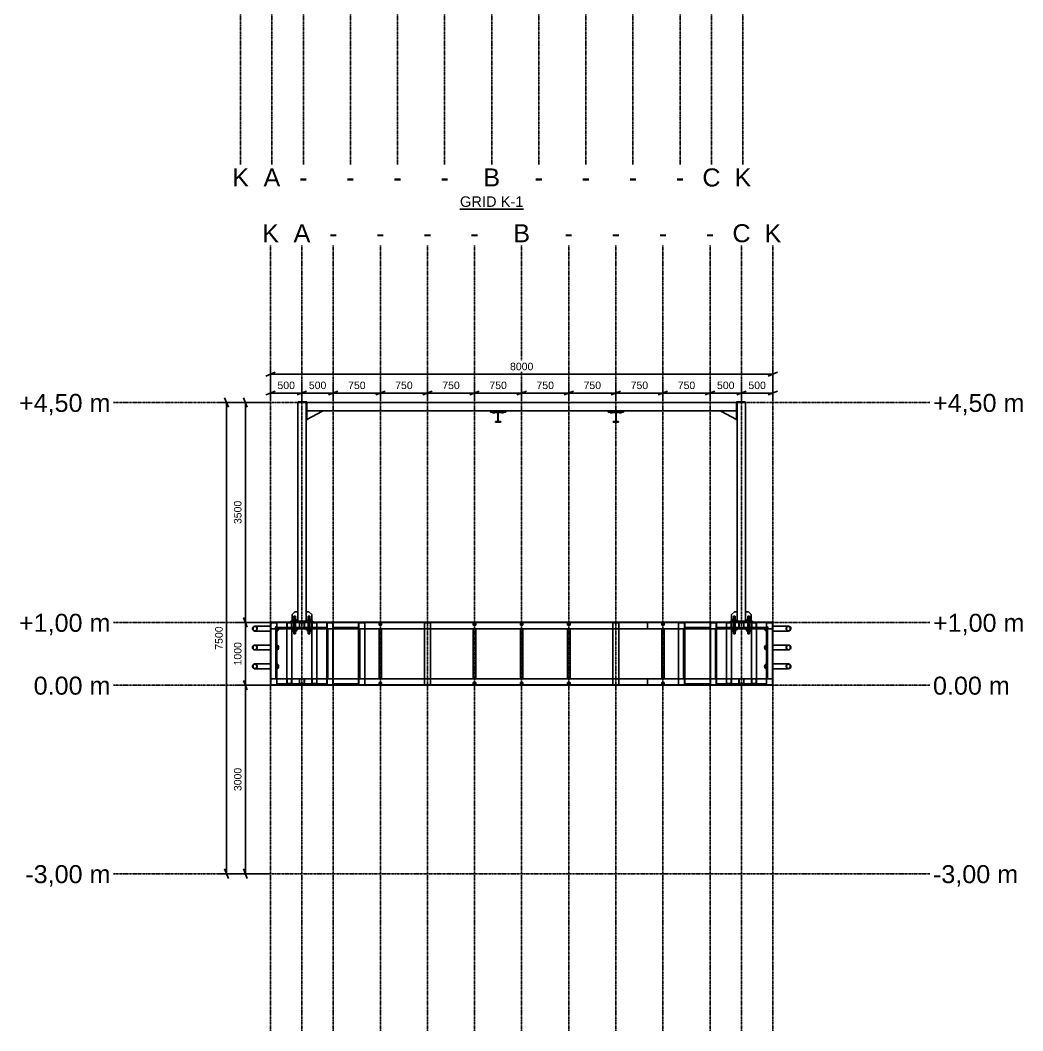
# Model space of a CAD drawing. Header units: millimetres. Extents: x -57554 to 16546, y 2142 to 98430.
# Drawn here: x -28605 to -12638, y 16642 to 32726 of the extents above; entities that cross this region are included whole.
import ezdxf

# ---------------------------------------------------------------- set-up
doc = ezdxf.new("R2010")
doc.units = ezdxf.units.MM
doc.linetypes.add('DXK_LINE_DOT3', pattern=[5.9187, 2.979, -0.9799, 0.9799, -0.9799])
doc.layers.add('S-Z23-A_DIMENSIONS', color=7, linetype='Continuous')
doc.styles.add('Arial', font='ARIAL.TTF', dxfattribs={"height": 0.2})

msp = doc.modelspace()

# ---------------------------------------------------------------- linework, layer by layer
at = {"color": 1, "linetype": 'DXK_LINE_DOT3'}
for p, q in [((-25096, 30430), (-25096, 42930)), ((-24596, 30430), (-24596, 42930)), ((-24096, 30430), (-24096, 42930)), ((-23346, 30430), (-23346, 42930)), ((-22596, 30430), (-22596, 42930)), ((-21846, 30430), (-21846, 42930)), ((-21096, 30430), (-21096, 42930)), ((-20346, 30430), (-20346, 42930)), ((-19596, 30430), (-19596, 42930)), ((-18846, 30430), (-18846, 42930)), ((-18096, 30430), (-18096, 42930)), ((-17596, 30430), (-17596, 42930)), ((-17096, 30430), (-17096, 42930)), ((-24619, 16642), (-24619, 29142)), ((-24119, 16642), (-24119, 29142)), ((-23619, 16642), (-23619, 29142)), ((-22869, 16642), (-22869, 29142)), ((-22119, 16642), (-22119, 29142)), ((-21369, 16642), (-21369, 29142)), ((-20619, 16642), (-20619, 29142)), ((-19869, 16642), (-19869, 29142)), ((-19119, 16642), (-19119, 29142)), ((-18369, 16642), (-18369, 29142)), ((-17619, 16642), (-17619, 29142)), ((-17119, 16642), (-17119, 29142)), ((-16619, 16642), (-16619, 29142)), ((-27119, 26642), (-14119, 26642)), ((-27119, 23142), (-14119, 23142)), ((-27119, 22142), (-14119, 22142)), ((-27119, 19142), (-14119, 19142))]:
    msp.add_line(p, q, dxfattribs=at)
at = {"color": 6, "linetype": 'Continuous'}
for p, q in [((-21602, 29718), (-20591, 29718)), ((-21082, 26476), (-21082, 26490)), ((-21048, 26476), (-21082, 26476)), ((-21074, 26476), (-21074, 26490)), ((-21056, 26476), (-21056, 26490)), ((-21048, 26490), (-21048, 26476)), ((-20940, 26476), (-20940, 26490)), ((-20906, 26476), (-20940, 26476)), ((-20932, 26476), (-20932, 26490)), ((-20914, 26476), (-20914, 26490)), ((-20906, 26490), (-20906, 26476)), ((-19207, 26476), (-19207, 26490)), ((-19173, 26476), (-19207, 26476)), ((-19199, 26476), (-19199, 26490)), ((-19181, 26476), (-19181, 26490)), ((-19173, 26490), (-19173, 26476)), ((-19065, 26476), (-19065, 26490)), ((-19031, 26476), (-19065, 26476)), ((-19057, 26476), (-19057, 26490)), ((-19039, 26476), (-19039, 26490)), ((-19031, 26490), (-19031, 26476))]:
    msp.add_line(p, q, dxfattribs=at)
at = {"color": 2, "linetype": 'Continuous'}
for p, q in [((-24185, 26642), (-24185, 23162)), ((-24052, 26642), (-24185, 26642)), ((-24180, 26642), (-24180, 26650)), ((-24180, 26650), (-24057, 26650)), ((-24180, 26642), (-24057, 26642)), ((-24057, 26642), (-24057, 26650)), ((-24042, 26653), (-24052, 26653)), ((-24052, 26653), (-24052, 26360)), ((-24052, 23162), (-24052, 26642)), ((-24042, 26653), (-24042, 26360)), ((-17195, 26642), (-24042, 26642)), ((-24042, 26642), (-24042, 26510)), ((-17185, 26653), (-17195, 26653)), ((-17195, 26653), (-17195, 26360)), ((-17195, 26510), (-17195, 26642)), ((-17185, 26653), (-17185, 26360)), ((-17185, 26642), (-17185, 23162)), ((-17052, 26642), (-17185, 26642)), ((-17180, 26642), (-17180, 26650)), ((-17180, 26650), (-17057, 26650)), ((-17180, 26642), (-17057, 26642)), ((-17057, 26642), (-17057, 26650)), ((-17052, 23162), (-17052, 26642)), ((-24042, 26510), (-17195, 26510)), ((-24042, 26510), (-24042, 26379)), ((-23792, 26510), (-24042, 26510)), ((-24042, 26379), (-24038, 26372)), ((-24038, 26372), (-23792, 26502)), ((-23792, 26502), (-23792, 26510)), ((-21115, 26500), (-21115, 26510)), ((-21115, 26510), (-20873, 26510)), ((-21115, 26500), (-20873, 26500)), ((-21115, 26490), (-21115, 26500)), ((-21115, 26500), (-20873, 26500)), ((-21115, 26490), (-20873, 26490)), ((-21035, 26482), (-21035, 26490)), ((-21035, 26490), (-20953, 26490)), ((-20996, 26482), (-21035, 26482)), ((-20996, 26337), (-20996, 26482)), ((-20953, 26482), (-20991, 26482)), ((-20991, 26482), (-20991, 26337)), ((-20953, 26490), (-20953, 26482)), ((-20873, 26500), (-20873, 26510)), ((-20873, 26490), (-20873, 26500)), ((-19240, 26500), (-19240, 26510)), ((-19240, 26510), (-18998, 26510)), ((-19240, 26500), (-18998, 26500)), ((-19240, 26490), (-19240, 26500)), ((-19240, 26500), (-18998, 26500)), ((-19240, 26490), (-18998, 26490)), ((-19160, 26482), (-19160, 26490)), ((-19160, 26490), (-19078, 26490)), ((-19121, 26482), (-19160, 26482)), ((-19121, 26337), (-19121, 26482)), ((-19078, 26482), (-19116, 26482)), ((-19116, 26482), (-19116, 26337)), ((-19078, 26490), (-19078, 26482)), ((-18998, 26500), (-18998, 26510)), ((-18998, 26490), (-18998, 26500)), ((-17445, 26502), (-17445, 26510)), ((-17195, 26510), (-17445, 26510)), ((-17199, 26372), (-17445, 26502)), ((-17199, 26372), (-17195, 26379)), ((-17195, 26379), (-17195, 26510)), ((-24042, 26360), (-24052, 26360)), ((-21035, 26330), (-21035, 26337)), ((-21035, 26337), (-20996, 26337)), ((-21035, 26330), (-20953, 26330)), ((-20991, 26337), (-20953, 26337)), ((-20953, 26337), (-20953, 26330)), ((-19160, 26330), (-19160, 26337)), ((-19160, 26337), (-19121, 26337)), ((-19160, 26330), (-19078, 26330)), ((-19116, 26337), (-19078, 26337)), ((-19078, 26337), (-19078, 26330)), ((-17185, 26360), (-17195, 26360)), ((-24294, 23142), (-24294, 23162)), ((-24294, 23162), (-23944, 23162)), ((-24275, 23268), (-24230, 23312)), ((-24275, 23162), (-24275, 23268)), ((-24261, 23162), (-24261, 23190)), ((-24248, 23190), (-24261, 23190)), ((-24261, 23162), (-24248, 23162)), ((-24248, 23190), (-24247, 23190)), ((-24248, 23162), (-24248, 23190)), ((-24247, 23242), (-24221, 23242)), ((-24247, 23080), (-24247, 23242)), ((-24230, 23312), (-24185, 23312)), ((-24221, 23242), (-24221, 23080)), ((-24221, 23190), (-24220, 23190)), ((-24220, 23162), (-24220, 23190)), ((-24220, 23190), (-24207, 23190)), ((-24220, 23162), (-24207, 23162)), ((-24207, 23162), (-24207, 23190)), ((-24185, 23162), (-24052, 23162)), ((-24052, 23312), (-24007, 23312)), ((-24031, 23162), (-24031, 23190)), ((-24018, 23190), (-24031, 23190)), ((-24031, 23162), (-24018, 23162)), ((-24018, 23190), (-24017, 23190)), ((-24018, 23162), (-24018, 23190)), ((-24017, 23242), (-23991, 23242)), ((-24017, 23080), (-24017, 23242)), ((-24007, 23312), (-23962, 23268)), ((-23991, 23242), (-23991, 23080)), ((-23991, 23190), (-23990, 23190)), ((-23990, 23162), (-23990, 23190)), ((-23990, 23190), (-23977, 23190)), ((-23990, 23162), (-23977, 23162)), ((-23977, 23162), (-23977, 23190)), ((-23962, 23268), (-23962, 23162)), ((-23944, 23142), (-23944, 23162)), ((-17294, 23142), (-17294, 23162)), ((-17294, 23162), (-16944, 23162)), ((-17230, 23312), (-17275, 23268)), ((-17275, 23268), (-17275, 23162)), ((-17261, 23162), (-17261, 23190)), ((-17248, 23190), (-17261, 23190)), ((-17261, 23162), (-17248, 23162)), ((-17248, 23190), (-17247, 23190)), ((-17248, 23162), (-17248, 23190)), ((-17247, 23242), (-17221, 23242)), ((-17247, 23080), (-17247, 23242)), ((-17230, 23312), (-17185, 23312)), ((-17221, 23242), (-17221, 23080)), ((-17221, 23190), (-17220, 23190)), ((-17220, 23162), (-17220, 23190)), ((-17220, 23190), (-17207, 23190)), ((-17220, 23162), (-17207, 23162)), ((-17207, 23162), (-17207, 23190)), ((-17185, 23162), (-17052, 23162)), ((-17052, 23312), (-17007, 23312)), ((-17031, 23162), (-17031, 23190)), ((-17018, 23190), (-17031, 23190)), ((-17031, 23162), (-17018, 23162)), ((-17018, 23190), (-17017, 23190)), ((-17018, 23162), (-17018, 23190)), ((-17017, 23242), (-16991, 23242)), ((-17017, 23080), (-17017, 23242)), ((-16962, 23268), (-17007, 23312)), ((-16991, 23242), (-16991, 23080)), ((-16991, 23190), (-16990, 23190)), ((-16990, 23162), (-16990, 23190)), ((-16990, 23190), (-16977, 23190)), ((-16990, 23162), (-16977, 23162)), ((-16977, 23162), (-16977, 23190)), ((-16962, 23162), (-16962, 23268)), ((-16944, 23142), (-16944, 23162)), ((-24894, 23057), (-24896, 23042)), ((-24896, 23042), (-24894, 23028)), ((-24888, 23069), (-24894, 23057)), ((-24894, 23028), (-24888, 23016)), ((-24882, 23075), (-24888, 23069)), ((-24888, 23016), (-24882, 23010)), ((-24869, 23081), (-24619, 23081)), ((-24869, 23004), (-24619, 23004)), ((-24619, 23141), (-24619, 23144)), ((-24619, 23144), (-23119, 23144)), ((-24619, 22142), (-24619, 23142)), ((-24619, 23142), (-24616, 23142)), ((-24619, 23141), (-23119, 23141)), ((-24616, 23142), (-24616, 22146)), ((-24616, 23040), (-24616, 23140)), ((-24616, 23140), (-24516, 23140)), ((-24516, 23040), (-24616, 23040)), ((-24519, 23136), (-24613, 23136)), ((-24613, 23136), (-24613, 23042)), ((-24613, 23042), (-24519, 23042)), ((-24543, 23042), (-24541, 23057)), ((-24541, 23057), (-24535, 23069)), ((-24539, 23056), (-24541, 23042)), ((-24533, 23067), (-24539, 23056)), ((-24536, 22246), (-24536, 23040)), ((-24536, 23023), (-24533, 23018)), ((-24535, 23016), (-24536, 23018)), ((-24535, 23069), (-24526, 23078)), ((-24526, 23007), (-24535, 23016)), ((-24525, 23075), (-24533, 23067)), ((-24533, 23018), (-24525, 23010)), ((-24526, 23078), (-24519, 23080)), ((-24519, 23005), (-24526, 23007)), ((-24519, 23077), (-24525, 23075)), ((-24525, 23010), (-24519, 23008)), ((-24519, 23042), (-24519, 23136)), ((-24516, 23140), (-24359, 23140)), ((-24516, 23140), (-24516, 23040)), ((-24516, 23060), (-24389, 23060)), ((-24516, 22246), (-24516, 23040)), ((-24516, 23040), (-24389, 23040)), ((-24516, 23007), (-24506, 23010)), ((-24506, 23007), (-24516, 23004)), ((-24506, 23010), (-24498, 23018)), ((-24497, 23016), (-24506, 23007)), ((-24498, 23018), (-24493, 23029)), ((-24491, 23028), (-24497, 23016)), ((-24493, 23029), (-24492, 23040)), ((-24490, 23040), (-24491, 23028)), ((-23849, 23060), (-24389, 23060)), ((-24389, 23060), (-24389, 23040)), ((-23849, 23040), (-24389, 23040)), ((-24359, 23060), (-24359, 23140)), ((-24359, 23140), (-24279, 23140)), ((-24279, 23060), (-24359, 23060)), ((-24359, 22246), (-24359, 23040)), ((-24282, 23136), (-24356, 23136)), ((-24356, 23136), (-24356, 23062)), ((-24356, 23062), (-24282, 23062)), ((-24294, 23142), (-23944, 23142)), ((-24284, 23028), (-24284, 23038)), ((-24284, 23038), (-24184, 23038)), ((-24284, 23028), (-24184, 23028)), ((-24282, 23062), (-24282, 23136)), ((-24279, 23140), (-24247, 23140)), ((-24279, 23140), (-24279, 23060)), ((-24279, 23038), (-24279, 23040)), ((-24279, 22246), (-24279, 23028)), ((-24261, 23000), (-24261, 23028)), ((-24248, 23028), (-24261, 23028)), ((-24261, 23000), (-24248, 23000)), ((-24248, 23000), (-24248, 23028)), ((-24248, 23000), (-24247, 23000)), ((-24247, 23080), (-24247, 22962)), ((-24247, 23080), (-24247, 23080)), ((-24221, 23140), (-24159, 23140)), ((-24220, 23080), (-24221, 23080)), ((-24220, 22962), (-24220, 23080)), ((-24220, 23000), (-24220, 23028)), ((-24220, 23028), (-24207, 23028)), ((-24220, 23000), (-24220, 23000)), ((-24220, 23000), (-24207, 23000)), ((-24207, 23000), (-24207, 23028)), ((-24184, 23028), (-24184, 23038)), ((-24159, 23060), (-24159, 23140)), ((-24159, 23140), (-24079, 23140)), ((-24079, 23060), (-24159, 23060)), ((-24082, 23136), (-24156, 23136)), ((-24156, 23136), (-24156, 23062)), ((-24156, 23062), (-24082, 23062)), ((-24082, 23062), (-24082, 23136)), ((-24079, 23140), (-24017, 23140)), ((-24079, 23140), (-24079, 23060)), ((-24054, 23028), (-24054, 23038)), ((-24054, 23038), (-23954, 23038)), ((-24054, 23028), (-23954, 23028)), ((-24031, 23000), (-24031, 23028)), ((-24018, 23028), (-24031, 23028)), ((-24031, 23000), (-24018, 23000)), ((-24018, 23000), (-24018, 23028)), ((-24018, 23000), (-24017, 23000)), ((-24017, 23080), (-24017, 22962)), ((-24017, 23080), (-24017, 23080)), ((-23991, 23140), (-23959, 23140)), ((-23990, 23080), (-23991, 23080)), ((-23990, 22962), (-23990, 23080)), ((-23990, 23000), (-23990, 23028)), ((-23990, 23028), (-23977, 23028)), ((-23990, 23000), (-23990, 23000)), ((-23990, 23000), (-23977, 23000)), ((-23977, 23000), (-23977, 23028)), ((-23959, 23060), (-23959, 23140)), ((-23959, 23140), (-23879, 23140)), ((-23879, 23060), (-23959, 23060)), ((-23959, 23038), (-23959, 23040)), ((-23959, 22246), (-23959, 23028)), ((-23882, 23136), (-23956, 23136)), ((-23956, 23136), (-23956, 23062)), ((-23956, 23062), (-23882, 23062)), ((-23954, 23028), (-23954, 23038)), ((-23882, 23062), (-23882, 23136)), ((-23879, 23140), (-23722, 23140)), ((-23879, 23140), (-23879, 23060)), ((-23879, 22246), (-23879, 23040)), ((-23849, 23060), (-23849, 23040)), ((-23849, 23060), (-23722, 23060)), ((-23849, 23040), (-23722, 23040)), ((-23722, 23040), (-23722, 23140)), ((-23722, 23140), (-23622, 23140)), ((-23722, 22246), (-23722, 23040)), ((-23722, 23040), (-23622, 23040)), ((-23625, 23136), (-23719, 23136)), ((-23719, 23136), (-23719, 23042)), ((-23719, 23042), (-23625, 23042)), ((-23707, 22246), (-23707, 23040)), ((-23627, 22246), (-23627, 23040)), ((-23625, 23042), (-23625, 23136)), ((-23622, 23140), (-23216, 23140)), ((-23622, 23140), (-23622, 23040)), ((-23622, 23060), (-23216, 23060)), ((-23622, 22246), (-23622, 23040)), ((-23622, 23040), (-23216, 23040)), ((-23619, 23140), (-23619, 23141)), ((-23619, 23140), (-23619, 23141)), ((-23619, 22246), (-23619, 23040)), ((-23619, 22246), (-23619, 23040)), ((-23216, 23040), (-23216, 23140)), ((-23216, 23140), (-23116, 23140)), ((-23216, 22246), (-23216, 23040)), ((-23216, 23040), (-23116, 23040)), ((-23119, 23136), (-23213, 23136)), ((-23213, 23136), (-23213, 23042)), ((-23213, 23042), (-23119, 23042)), ((-23196, 22246), (-23196, 23040)), ((-23119, 23141), (-23119, 23144)), ((-23119, 23141), (-23119, 23144)), ((-23119, 23144), (-21619, 23144)), ((-23119, 23141), (-21619, 23141)), ((-23119, 23042), (-23119, 23136)), ((-23116, 23140), (-23116, 23040)), ((-23116, 23140), (-22889, 23140)), ((-23116, 22246), (-23116, 23040)), ((-23116, 23040), (-22169, 23040)), ((-22889, 23100), (-22889, 23140)), ((-22889, 23140), (-22849, 23140)), ((-22889, 23100), (-22849, 23100)), ((-22889, 22246), (-22889, 23040)), ((-22852, 23136), (-22886, 23136)), ((-22886, 23136), (-22886, 23102)), ((-22886, 23102), (-22852, 23102)), ((-22869, 23140), (-22869, 23141)), ((-22869, 23140), (-22869, 23141)), ((-22852, 23102), (-22852, 23136)), ((-22849, 23140), (-22849, 23100)), ((-22849, 23140), (-22169, 23140)), ((-22849, 22246), (-22849, 23040)), ((-22169, 23040), (-22169, 23140)), ((-22169, 23140), (-22069, 23140)), ((-22069, 23040), (-22169, 23040)), ((-22169, 22246), (-22169, 23040)), ((-22072, 23136), (-22166, 23136)), ((-22166, 23136), (-22166, 23042)), ((-22166, 23042), (-22072, 23042)), ((-22072, 23042), (-22072, 23136)), ((-22069, 23140), (-21389, 23140)), ((-22069, 23140), (-22069, 23040)), ((-22069, 23040), (-19169, 23040)), ((-22069, 22246), (-22069, 23040)), ((-21619, 23141), (-21619, 23144)), ((-21619, 23141), (-21619, 23144)), ((-21619, 23144), (-20119, 23144)), ((-21619, 23141), (-20119, 23141)), ((-21389, 23100), (-21389, 23140)), ((-21389, 23140), (-21349, 23140)), ((-21389, 23100), (-21349, 23100)), ((-21389, 22246), (-21389, 23040)), ((-21352, 23136), (-21386, 23136)), ((-21386, 23136), (-21386, 23102)), ((-21386, 23102), (-21352, 23102)), ((-21369, 23140), (-21369, 23141)), ((-21369, 23140), (-21369, 23141)), ((-21352, 23102), (-21352, 23136)), ((-21349, 23140), (-21349, 23100)), ((-21349, 23140), (-20639, 23140)), ((-21349, 22246), (-21349, 23040)), ((-20639, 23100), (-20639, 23140)), ((-20639, 23140), (-20599, 23140)), ((-20639, 23100), (-20599, 23100)), ((-20639, 22246), (-20639, 23040)), ((-20602, 23136), (-20636, 23136)), ((-20636, 23136), (-20636, 23102)), ((-20636, 23102), (-20602, 23102)), ((-20602, 23102), (-20602, 23136)), ((-20599, 23140), (-20599, 23100)), ((-20599, 23140), (-19889, 23140)), ((-20599, 22246), (-20599, 23040)), ((-20119, 23141), (-20119, 23144)), ((-20119, 23141), (-20119, 23144)), ((-20119, 23144), (-18619, 23144)), ((-20119, 23141), (-18619, 23141)), ((-19889, 23100), (-19889, 23140)), ((-19889, 23140), (-19849, 23140)), ((-19889, 23100), (-19849, 23100)), ((-19889, 22246), (-19889, 23040)), ((-19852, 23136), (-19886, 23136)), ((-19886, 23136), (-19886, 23102)), ((-19886, 23102), (-19852, 23102)), ((-19869, 23140), (-19869, 23141)), ((-19852, 23102), (-19852, 23136)), ((-19849, 23140), (-19849, 23100)), ((-19849, 23140), (-19169, 23140)), ((-19849, 22246), (-19849, 23040)), ((-19169, 23040), (-19169, 23140)), ((-19169, 23140), (-19069, 23140)), ((-19069, 23040), (-19169, 23040)), ((-19169, 22246), (-19169, 23040)), ((-19072, 23136), (-19166, 23136)), ((-19166, 23136), (-19166, 23042)), ((-19166, 23042), (-19072, 23042)), ((-19072, 23042), (-19072, 23136)), ((-19069, 23140), (-18616, 23140)), ((-19069, 23140), (-19069, 23040)), ((-19069, 23040), (-18616, 23040)), ((-19069, 22246), (-19069, 23040)), ((-18619, 23141), (-18619, 23144)), ((-18619, 23141), (-18619, 23144)), ((-18619, 23144), (-17119, 23144)), ((-18619, 23141), (-17119, 23141)), ((-18616, 23140), (-18389, 23140)), ((-18616, 23040), (-18616, 23140)), ((-18616, 23040), (-18616, 23140)), ((-18616, 23040), (-18122, 23040)), ((-18389, 23100), (-18389, 23140)), ((-18389, 23140), (-18349, 23140)), ((-18389, 23100), (-18349, 23100)), ((-18389, 22246), (-18389, 23040)), ((-18352, 23136), (-18386, 23136)), ((-18386, 23136), (-18386, 23102)), ((-18386, 23102), (-18352, 23102)), ((-18369, 23140), (-18369, 23141)), ((-18369, 23140), (-18369, 23141)), ((-18352, 23102), (-18352, 23136)), ((-18349, 23140), (-18349, 23100)), ((-18349, 23140), (-18122, 23140)), ((-18349, 22246), (-18349, 23040)), ((-18122, 23040), (-18122, 23140)), ((-18122, 23140), (-18022, 23140)), ((-18122, 22246), (-18122, 23040)), ((-18122, 23040), (-18022, 23040)), ((-18025, 23136), (-18119, 23136)), ((-18119, 23136), (-18119, 23042)), ((-18119, 23042), (-18025, 23042)), ((-18042, 22246), (-18042, 23040)), ((-18025, 23042), (-18025, 23136)), ((-18022, 23140), (-18022, 23040)), ((-18022, 23140), (-17616, 23140)), ((-18022, 23060), (-17616, 23060)), ((-18022, 22246), (-18022, 23040)), ((-18022, 23040), (-17616, 23040)), ((-17619, 23140), (-17619, 23141)), ((-17619, 23140), (-17619, 23141)), ((-17619, 22246), (-17619, 23040)), ((-17619, 22246), (-17619, 23040)), ((-17616, 23040), (-17616, 23140)), ((-17616, 23140), (-17516, 23140)), ((-17616, 22246), (-17616, 23040)), ((-17616, 23040), (-17516, 23040)), ((-17519, 23136), (-17613, 23136)), ((-17613, 23136), (-17613, 23042)), ((-17613, 23042), (-17519, 23042)), ((-17611, 22246), (-17611, 23040)), ((-17531, 22246), (-17531, 23040)), ((-17519, 23042), (-17519, 23136)), ((-17516, 23140), (-17359, 23140)), ((-17516, 23140), (-17516, 23040)), ((-17516, 23060), (-17389, 23060)), ((-17516, 22246), (-17516, 23040)), ((-17516, 23040), (-17389, 23040)), ((-17389, 23040), (-17389, 23060)), ((-17389, 23060), (-16849, 23060)), ((-17389, 23040), (-16849, 23040)), ((-17359, 23060), (-17359, 23140)), ((-17359, 23140), (-17279, 23140)), ((-17279, 23060), (-17359, 23060)), ((-17359, 22246), (-17359, 23040)), ((-17282, 23136), (-17356, 23136)), ((-17356, 23136), (-17356, 23062)), ((-17356, 23062), (-17282, 23062)), ((-17294, 23142), (-16944, 23142)), ((-17284, 23028), (-17284, 23038)), ((-17284, 23038), (-17184, 23038)), ((-17284, 23028), (-17184, 23028)), ((-17282, 23062), (-17282, 23136)), ((-17279, 23140), (-17247, 23140)), ((-17279, 23140), (-17279, 23060)), ((-17279, 23038), (-17279, 23040)), ((-17279, 22246), (-17279, 23028)), ((-17261, 23000), (-17261, 23028)), ((-17248, 23028), (-17261, 23028)), ((-17261, 23000), (-17248, 23000)), ((-17248, 23000), (-17248, 23028)), ((-17248, 23000), (-17247, 23000)), ((-17247, 23080), (-17247, 22962)), ((-17247, 23080), (-17247, 23080)), ((-17221, 23140), (-17159, 23140)), ((-17220, 23080), (-17221, 23080)), ((-17220, 22962), (-17220, 23080)), ((-17220, 23000), (-17220, 23028)), ((-17220, 23028), (-17207, 23028)), ((-17220, 23000), (-17220, 23000)), ((-17220, 23000), (-17207, 23000)), ((-17207, 23000), (-17207, 23028)), ((-17184, 23028), (-17184, 23038)), ((-17159, 23060), (-17159, 23140)), ((-17159, 23140), (-17079, 23140)), ((-17079, 23060), (-17159, 23060)), ((-17082, 23136), (-17156, 23136)), ((-17156, 23136), (-17156, 23062)), ((-17156, 23062), (-17082, 23062)), ((-17119, 23141), (-17119, 23144)), ((-17119, 23141), (-17119, 23144)), ((-17119, 23144), (-16622, 23144)), ((-17119, 23141), (-16622, 23141)), ((-17082, 23062), (-17082, 23136)), ((-17079, 23140), (-17017, 23140)), ((-17079, 23140), (-17079, 23060)), ((-17054, 23028), (-17054, 23038)), ((-17054, 23038), (-16954, 23038)), ((-17054, 23028), (-16954, 23028)), ((-17031, 23000), (-17031, 23028)), ((-17018, 23028), (-17031, 23028)), ((-17031, 23000), (-17018, 23000)), ((-17018, 23000), (-17018, 23028)), ((-17018, 23000), (-17017, 23000)), ((-17017, 23080), (-17017, 22962)), ((-17017, 23080), (-17017, 23080)), ((-16991, 23140), (-16959, 23140)), ((-16990, 23080), (-16991, 23080)), ((-16990, 22962), (-16990, 23080)), ((-16990, 23000), (-16990, 23028)), ((-16990, 23028), (-16977, 23028)), ((-16990, 23000), (-16990, 23000)), ((-16990, 23000), (-16977, 23000)), ((-16977, 23000), (-16977, 23028)), ((-16959, 23060), (-16959, 23140)), ((-16959, 23140), (-16879, 23140)), ((-16879, 23060), (-16959, 23060)), ((-16959, 23038), (-16959, 23040)), ((-16959, 22246), (-16959, 23028)), ((-16882, 23136), (-16956, 23136)), ((-16956, 23136), (-16956, 23062)), ((-16956, 23062), (-16882, 23062)), ((-16954, 23028), (-16954, 23038)), ((-16882, 23062), (-16882, 23136)), ((-16879, 23140), (-16722, 23140)), ((-16879, 23140), (-16879, 23060)), ((-16879, 22246), (-16879, 23040)), ((-16849, 23040), (-16849, 23060)), ((-16849, 23060), (-16722, 23060)), ((-16849, 23040), (-16722, 23040)), ((-16747, 23028), (-16748, 23040)), ((-16741, 23016), (-16747, 23028)), ((-16746, 23040), (-16745, 23029)), ((-16745, 23029), (-16739, 23018)), ((-16732, 23007), (-16741, 23016)), ((-16739, 23018), (-16731, 23010)), ((-16722, 23004), (-16732, 23007)), ((-16731, 23010), (-16722, 23007)), ((-16722, 23040), (-16722, 23140)), ((-16722, 23140), (-16622, 23140)), ((-16622, 23040), (-16722, 23040)), ((-16722, 22246), (-16722, 23040)), ((-16625, 23136), (-16719, 23136)), ((-16719, 23136), (-16719, 23042)), ((-16719, 23080), (-16712, 23078)), ((-16712, 23075), (-16719, 23077)), ((-16719, 23042), (-16625, 23042)), ((-16719, 23008), (-16712, 23010)), ((-16712, 23007), (-16719, 23005)), ((-16712, 23078), (-16703, 23069)), ((-16704, 23067), (-16712, 23075)), ((-16712, 23010), (-16704, 23018)), ((-16703, 23016), (-16712, 23007)), ((-16699, 23056), (-16704, 23067)), ((-16704, 23018), (-16702, 23023)), ((-16703, 23069), (-16697, 23057)), ((-16702, 23018), (-16703, 23016)), ((-16702, 22246), (-16702, 23040)), ((-16697, 23042), (-16699, 23056)), ((-16697, 23057), (-16695, 23042)), ((-16625, 23042), (-16625, 23136)), ((-16622, 23141), (-16622, 23144)), ((-16622, 22146), (-16622, 23142)), ((-16622, 23142), (-16619, 23142)), ((-16622, 23140), (-16622, 23040)), ((-16619, 22142), (-16619, 23142)), ((-16619, 23081), (-16369, 23081)), ((-16619, 23004), (-16369, 23004)), ((-16350, 23069), (-16356, 23075)), ((-16356, 23010), (-16350, 23016)), ((-16344, 23057), (-16350, 23069)), ((-16350, 23016), (-16344, 23028)), ((-16342, 23042), (-16344, 23057)), ((-16344, 23028), (-16342, 23042)), ((-24247, 22962), (-24220, 22962)), ((-24017, 22962), (-23990, 22962)), ((-17247, 22962), (-17220, 22962)), ((-17017, 22962), (-16990, 22962)), ((-24894, 22757), (-24896, 22742)), ((-24896, 22742), (-24894, 22728)), ((-24888, 22769), (-24894, 22757)), ((-24894, 22728), (-24888, 22716)), ((-24882, 22775), (-24888, 22769)), ((-24888, 22716), (-24882, 22710)), ((-24869, 22781), (-24619, 22781)), ((-24869, 22704), (-24619, 22704)), ((-24536, 22767), (-24535, 22769)), ((-24533, 22767), (-24536, 22762)), ((-24536, 22723), (-24533, 22718)), ((-24535, 22716), (-24536, 22718)), ((-24535, 22769), (-24526, 22778)), ((-24526, 22707), (-24535, 22716)), ((-24525, 22775), (-24533, 22767)), ((-24533, 22718), (-24525, 22710)), ((-24526, 22778), (-24519, 22780)), ((-24519, 22705), (-24526, 22707)), ((-24519, 22777), (-24525, 22775)), ((-24525, 22710), (-24519, 22708)), ((-24516, 22781), (-24506, 22778)), ((-24506, 22775), (-24516, 22778)), ((-24516, 22707), (-24506, 22710)), ((-24506, 22707), (-24516, 22704)), ((-24506, 22778), (-24497, 22769)), ((-24498, 22767), (-24506, 22775)), ((-24506, 22710), (-24498, 22718)), ((-24497, 22716), (-24506, 22707)), ((-24493, 22756), (-24498, 22767)), ((-24498, 22718), (-24493, 22729)), ((-24497, 22769), (-24491, 22757)), ((-24491, 22728), (-24497, 22716)), ((-24491, 22742), (-24493, 22756)), ((-24493, 22729), (-24491, 22742)), ((-24491, 22757), (-24489, 22742)), ((-24489, 22742), (-24491, 22728)), ((-16749, 22742), (-16747, 22757)), ((-16747, 22728), (-16749, 22742)), ((-16747, 22757), (-16741, 22769)), ((-16745, 22756), (-16747, 22742)), ((-16747, 22742), (-16745, 22729)), ((-16741, 22716), (-16747, 22728)), ((-16739, 22767), (-16745, 22756)), ((-16745, 22729), (-16739, 22718)), ((-16741, 22769), (-16732, 22778)), ((-16732, 22707), (-16741, 22716)), ((-16731, 22775), (-16739, 22767)), ((-16739, 22718), (-16731, 22710)), ((-16732, 22778), (-16722, 22781)), ((-16722, 22704), (-16732, 22707)), ((-16722, 22778), (-16731, 22775)), ((-16731, 22710), (-16722, 22707)), ((-16719, 22780), (-16712, 22778)), ((-16712, 22775), (-16719, 22777)), ((-16719, 22708), (-16712, 22710)), ((-16712, 22707), (-16719, 22705)), ((-16712, 22778), (-16703, 22769)), ((-16704, 22767), (-16712, 22775)), ((-16712, 22710), (-16704, 22718)), ((-16703, 22716), (-16712, 22707)), ((-16702, 22762), (-16704, 22767)), ((-16704, 22718), (-16702, 22723)), ((-16703, 22769), (-16702, 22767)), ((-16702, 22718), (-16703, 22716)), ((-16619, 22781), (-16369, 22781)), ((-16619, 22704), (-16369, 22704)), ((-16350, 22769), (-16356, 22775)), ((-16356, 22710), (-16350, 22716)), ((-16344, 22757), (-16350, 22769)), ((-16350, 22716), (-16344, 22728)), ((-16342, 22742), (-16344, 22757)), ((-16344, 22728), (-16342, 22742)), ((-24894, 22457), (-24896, 22442)), ((-24896, 22442), (-24894, 22428)), ((-24888, 22469), (-24894, 22457)), ((-24894, 22428), (-24888, 22416)), ((-24882, 22475), (-24888, 22469)), ((-24888, 22416), (-24882, 22410)), ((-24869, 22481), (-24619, 22481)), ((-24869, 22404), (-24619, 22404)), ((-24536, 22467), (-24535, 22469)), ((-24533, 22467), (-24536, 22462)), ((-24536, 22423), (-24533, 22418)), ((-24535, 22416), (-24536, 22418)), ((-24535, 22469), (-24526, 22478)), ((-24526, 22407), (-24535, 22416)), ((-24525, 22475), (-24533, 22467)), ((-24533, 22418), (-24525, 22410)), ((-24526, 22478), (-24519, 22480)), ((-24519, 22405), (-24526, 22407)), ((-24519, 22477), (-24525, 22475)), ((-24525, 22410), (-24519, 22408)), ((-24516, 22481), (-24506, 22478)), ((-24506, 22475), (-24516, 22478)), ((-24516, 22407), (-24506, 22410)), ((-24506, 22407), (-24516, 22404)), ((-24506, 22478), (-24497, 22469)), ((-24498, 22467), (-24506, 22475)), ((-24506, 22410), (-24498, 22418)), ((-24497, 22416), (-24506, 22407)), ((-24493, 22456), (-24498, 22467)), ((-24498, 22418), (-24493, 22429)), ((-24497, 22469), (-24491, 22457)), ((-24491, 22428), (-24497, 22416)), ((-24491, 22442), (-24493, 22456)), ((-24493, 22429), (-24491, 22442)), ((-24491, 22457), (-24489, 22442)), ((-24489, 22442), (-24491, 22428)), ((-16749, 22442), (-16747, 22457)), ((-16747, 22428), (-16749, 22442)), ((-16747, 22457), (-16741, 22469)), ((-16745, 22456), (-16747, 22442)), ((-16747, 22442), (-16745, 22429)), ((-16741, 22416), (-16747, 22428)), ((-16739, 22467), (-16745, 22456)), ((-16745, 22429), (-16739, 22418)), ((-16741, 22469), (-16732, 22478)), ((-16732, 22407), (-16741, 22416)), ((-16731, 22475), (-16739, 22467)), ((-16739, 22418), (-16731, 22410)), ((-16732, 22478), (-16722, 22481)), ((-16722, 22404), (-16732, 22407)), ((-16722, 22478), (-16731, 22475)), ((-16731, 22410), (-16722, 22407)), ((-16719, 22480), (-16712, 22478)), ((-16712, 22475), (-16719, 22477)), ((-16719, 22408), (-16712, 22410)), ((-16712, 22407), (-16719, 22405)), ((-16712, 22478), (-16703, 22469)), ((-16704, 22467), (-16712, 22475)), ((-16712, 22410), (-16704, 22418)), ((-16703, 22416), (-16712, 22407)), ((-16702, 22462), (-16704, 22467)), ((-16704, 22418), (-16702, 22423)), ((-16703, 22469), (-16702, 22467)), ((-16702, 22418), (-16703, 22416)), ((-16619, 22481), (-16369, 22481)), ((-16619, 22404), (-16369, 22404)), ((-16350, 22469), (-16356, 22475)), ((-16356, 22410), (-16350, 22416)), ((-16344, 22457), (-16350, 22469)), ((-16350, 22416), (-16344, 22428)), ((-16342, 22442), (-16344, 22457)), ((-16344, 22428), (-16342, 22442)), ((-24616, 22146), (-24616, 22246)), ((-24616, 22246), (-24516, 22246)), ((-24519, 22242), (-24613, 22242)), ((-24613, 22242), (-24613, 22148)), ((-24519, 22148), (-24519, 22242)), ((-24516, 22246), (-24516, 22146)), ((-24516, 22246), (-24359, 22246)), ((-24359, 22166), (-24359, 22246)), ((-24359, 22246), (-24279, 22246)), ((-24282, 22242), (-24356, 22242)), ((-24356, 22242), (-24356, 22168)), ((-24282, 22168), (-24282, 22242)), ((-24279, 22246), (-24159, 22246)), ((-24279, 22246), (-24279, 22166)), ((-24159, 22166), (-24159, 22246)), ((-24159, 22246), (-24079, 22246)), ((-24082, 22242), (-24156, 22242)), ((-24156, 22242), (-24156, 22168)), ((-24082, 22168), (-24082, 22242)), ((-24079, 22246), (-23959, 22246)), ((-24079, 22246), (-24079, 22166)), ((-23959, 22166), (-23959, 22246)), ((-23959, 22246), (-23879, 22246)), ((-23882, 22242), (-23956, 22242)), ((-23956, 22242), (-23956, 22168)), ((-23882, 22168), (-23882, 22242)), ((-23879, 22246), (-23722, 22246)), ((-23879, 22246), (-23879, 22166)), ((-23722, 22146), (-23722, 22246)), ((-23722, 22246), (-23622, 22246)), ((-23625, 22242), (-23719, 22242)), ((-23719, 22242), (-23719, 22148)), ((-23625, 22148), (-23625, 22242)), ((-23622, 22246), (-23216, 22246)), ((-23622, 22246), (-23622, 22146)), ((-23216, 22146), (-23216, 22246)), ((-23216, 22246), (-23116, 22246)), ((-23119, 22242), (-23213, 22242)), ((-23213, 22242), (-23213, 22148)), ((-23119, 22148), (-23119, 22242)), ((-23116, 22246), (-23116, 22146)), ((-23116, 22246), (-22169, 22246)), ((-22169, 22146), (-22169, 22246)), ((-22169, 22246), (-22069, 22246)), ((-22072, 22242), (-22166, 22242)), ((-22166, 22242), (-22166, 22148)), ((-22072, 22148), (-22072, 22242)), ((-22069, 22246), (-22069, 22146)), ((-22069, 22246), (-19169, 22246)), ((-19169, 22146), (-19169, 22246)), ((-19169, 22246), (-19069, 22246)), ((-19072, 22242), (-19166, 22242)), ((-19166, 22242), (-19166, 22148)), ((-19072, 22148), (-19072, 22242)), ((-19069, 22246), (-19069, 22146)), ((-19069, 22246), (-18616, 22246)), ((-18122, 22246), (-18616, 22246)), ((-18616, 22246), (-18616, 22146)), ((-18616, 22246), (-18616, 22146)), ((-18122, 22146), (-18122, 22246)), ((-18122, 22246), (-18022, 22246)), ((-18025, 22242), (-18119, 22242)), ((-18119, 22242), (-18119, 22148)), ((-18025, 22148), (-18025, 22242)), ((-18022, 22246), (-18022, 22146)), ((-18022, 22246), (-17616, 22246)), ((-17616, 22146), (-17616, 22246)), ((-17616, 22246), (-17516, 22246)), ((-17519, 22242), (-17613, 22242)), ((-17613, 22242), (-17613, 22148)), ((-17519, 22148), (-17519, 22242)), ((-17516, 22246), (-17359, 22246)), ((-17516, 22246), (-17516, 22146)), ((-17359, 22166), (-17359, 22246)), ((-17359, 22246), (-17279, 22246)), ((-17282, 22242), (-17356, 22242)), ((-17356, 22242), (-17356, 22168)), ((-17282, 22168), (-17282, 22242)), ((-17279, 22246), (-17159, 22246)), ((-17279, 22246), (-17279, 22166)), ((-17159, 22166), (-17159, 22246)), ((-17159, 22246), (-17079, 22246)), ((-17082, 22242), (-17156, 22242)), ((-17156, 22242), (-17156, 22168)), ((-17082, 22168), (-17082, 22242)), ((-17079, 22246), (-16959, 22246)), ((-17079, 22246), (-17079, 22166)), ((-16959, 22166), (-16959, 22246)), ((-16959, 22246), (-16879, 22246)), ((-16882, 22242), (-16956, 22242)), ((-16956, 22242), (-16956, 22168)), ((-16882, 22168), (-16882, 22242)), ((-16879, 22246), (-16722, 22246)), ((-16879, 22246), (-16879, 22166)), ((-16722, 22146), (-16722, 22246)), ((-16722, 22246), (-16622, 22246)), ((-16625, 22242), (-16719, 22242)), ((-16719, 22242), (-16719, 22148)), ((-16625, 22148), (-16625, 22242)), ((-16622, 22246), (-16622, 22146)), ((-24619, 22142), (-23619, 22142)), ((-24516, 22146), (-24616, 22146)), ((-24616, 22146), (-23619, 22146)), ((-24613, 22148), (-24519, 22148)), ((-24516, 22166), (-24359, 22166)), ((-24279, 22166), (-24359, 22166)), ((-24356, 22168), (-24282, 22168)), ((-24279, 22166), (-24159, 22166)), ((-24079, 22166), (-24159, 22166)), ((-24156, 22168), (-24082, 22168)), ((-24079, 22166), (-23959, 22166)), ((-23879, 22166), (-23959, 22166)), ((-23956, 22168), (-23882, 22168)), ((-23879, 22166), (-23722, 22166)), ((-23722, 22146), (-23622, 22146)), ((-23719, 22148), (-23625, 22148)), ((-23622, 22166), (-23216, 22166)), ((-23619, 22142), (-23619, 22146)), ((-23619, 22142), (-23619, 22146)), ((-23619, 22146), (-22869, 22146)), ((-22869, 22142), (-23619, 22142)), ((-23216, 22146), (-23116, 22146)), ((-23213, 22148), (-23119, 22148)), ((-22889, 22146), (-22889, 22186)), ((-22889, 22186), (-22849, 22186)), ((-22889, 22146), (-22849, 22146)), ((-22852, 22182), (-22886, 22182)), ((-22886, 22182), (-22886, 22148)), ((-22886, 22148), (-22852, 22148)), ((-22869, 22142), (-22869, 22146)), ((-22869, 22146), (-21369, 22146)), ((-22869, 22146), (-22869, 22142)), ((-21369, 22142), (-22869, 22142)), ((-22869, 22142), (-22869, 22142)), ((-22869, 22142), (-22869, 22142)), ((-22852, 22148), (-22852, 22182)), ((-22849, 22186), (-22849, 22146)), ((-22069, 22146), (-22169, 22146)), ((-22166, 22148), (-22072, 22148)), ((-21389, 22146), (-21389, 22186)), ((-21389, 22186), (-21349, 22186)), ((-21389, 22146), (-21349, 22146)), ((-21352, 22182), (-21386, 22182)), ((-21386, 22182), (-21386, 22148)), ((-21386, 22148), (-21352, 22148)), ((-21369, 22146), (-21369, 22142)), ((-21369, 22142), (-21369, 22146)), ((-21369, 22146), (-19869, 22146)), ((-19869, 22142), (-21369, 22142)), ((-21352, 22148), (-21352, 22182)), ((-21349, 22186), (-21349, 22146)), ((-20639, 22146), (-20639, 22186)), ((-20639, 22186), (-20599, 22186)), ((-20639, 22146), (-20599, 22146)), ((-20602, 22182), (-20636, 22182)), ((-20636, 22182), (-20636, 22148)), ((-20636, 22148), (-20602, 22148)), ((-20602, 22148), (-20602, 22182)), ((-20599, 22186), (-20599, 22146)), ((-19889, 22146), (-19889, 22186)), ((-19889, 22186), (-19849, 22186)), ((-19889, 22146), (-19849, 22146)), ((-19852, 22182), (-19886, 22182)), ((-19886, 22182), (-19886, 22148)), ((-19886, 22148), (-19852, 22148)), ((-19869, 22142), (-19869, 22146)), ((-19869, 22146), (-18369, 22146)), ((-19869, 22146), (-19869, 22142)), ((-18369, 22142), (-19869, 22142)), ((-19852, 22148), (-19852, 22182)), ((-19849, 22186), (-19849, 22146)), ((-19069, 22146), (-19169, 22146)), ((-19166, 22148), (-19072, 22148)), ((-18389, 22146), (-18389, 22186)), ((-18389, 22186), (-18349, 22186)), ((-18389, 22146), (-18349, 22146)), ((-18352, 22182), (-18386, 22182)), ((-18386, 22182), (-18386, 22148)), ((-18386, 22148), (-18352, 22148)), ((-18369, 22146), (-18369, 22142)), ((-18369, 22142), (-18369, 22146)), ((-18369, 22146), (-17619, 22146)), ((-17619, 22142), (-18369, 22142)), ((-18352, 22148), (-18352, 22182)), ((-18349, 22186), (-18349, 22146)), ((-18122, 22146), (-18022, 22146)), ((-18119, 22148), (-18025, 22148)), ((-18022, 22166), (-17616, 22166)), ((-17619, 22142), (-17619, 22146)), ((-17619, 22146), (-16622, 22146)), ((-17619, 22146), (-17619, 22142)), ((-17619, 22142), (-16619, 22142)), ((-17616, 22146), (-17516, 22146)), ((-17613, 22148), (-17519, 22148)), ((-17516, 22166), (-17359, 22166)), ((-17279, 22166), (-17359, 22166)), ((-17356, 22168), (-17282, 22168)), ((-17279, 22166), (-17159, 22166)), ((-17079, 22166), (-17159, 22166)), ((-17156, 22168), (-17082, 22168)), ((-17079, 22166), (-16959, 22166)), ((-16879, 22166), (-16959, 22166)), ((-16956, 22168), (-16882, 22168)), ((-16879, 22166), (-16722, 22166)), ((-16622, 22146), (-16722, 22146)), ((-16719, 22148), (-16625, 22148))]:
    msp.add_line(p, q, dxfattribs=at)
for centre, radius, start, end in [((-24869, 23042), 38, 22.5, 202.5), ((-24869, 23042), 38.1, 202.5, 22.5), ((-24869, 23042), 35.1, 157.5, 337.5), ((-24869, 23042), 35, 337.5, 157.5), ((-16369, 23042), 38, 22.5, 202.5), ((-16369, 23042), 38, 202.5, 22.5), ((-16369, 23042), 35.1, 157.5, 337.5), ((-16369, 23042), 35.1, 337.5, 157.5), ((-24869, 22742), 38, 22.5, 202.5), ((-24869, 22742), 38.1, 202.5, 22.5), ((-24869, 22742), 35.1, 157.5, 337.5), ((-24869, 22742), 35, 337.5, 157.5), ((-16369, 22742), 38, 22.5, 202.5), ((-16369, 22742), 38, 202.5, 22.5), ((-16369, 22742), 35.1, 157.5, 337.5), ((-16369, 22742), 35.1, 337.5, 157.5), ((-24869, 22442), 38, 22.5, 202.5), ((-24869, 22442), 38.1, 202.5, 22.5), ((-24869, 22442), 35.1, 157.5, 337.5), ((-24869, 22442), 35, 337.5, 157.5), ((-16369, 22442), 38, 22.5, 202.5), ((-16369, 22442), 38, 202.5, 22.5), ((-16369, 22442), 35.1, 157.5, 337.5), ((-16369, 22442), 35.1, 337.5, 157.5)]:
    msp.add_arc(centre, radius, start, end, dxfattribs=at)
at = {"layer": 'S-Z23-A_DIMENSIONS'}
for p, q in [((-24619, 26692), (-24619, 27218)), ((-16619, 26692), (-16619, 27218)), ((-24619, 27092), (-16619, 27092)), ((-24619, 26692), (-24619, 26918)), ((-24119, 26692), (-24119, 26918)), ((-24119, 26692), (-24119, 26918)), ((-23619, 26692), (-23619, 26918)), ((-23619, 26692), (-23619, 26918)), ((-22869, 26692), (-22869, 26918)), ((-22869, 26692), (-22869, 26918)), ((-22119, 26692), (-22119, 26918)), ((-22119, 26692), (-22119, 26918)), ((-21369, 26692), (-21369, 26918)), ((-21369, 26692), (-21369, 26918)), ((-20619, 26692), (-20619, 26918)), ((-20619, 26692), (-20619, 26918)), ((-19869, 26692), (-19869, 26918)), ((-19869, 26692), (-19869, 26918)), ((-19119, 26692), (-19119, 26918)), ((-19119, 26692), (-19119, 26918)), ((-18369, 26692), (-18369, 26918)), ((-18369, 26692), (-18369, 26918)), ((-17619, 26692), (-17619, 26918)), ((-17619, 26692), (-17619, 26918)), ((-17119, 26692), (-17119, 26918)), ((-17119, 26692), (-17119, 26918)), ((-16619, 26692), (-16619, 26918)), ((-25289, 26567), (-25349, 26718)), ((-24989, 26567), (-25049, 26718)), ((-24694, 26762), (-24544, 26823)), ((-24619, 26792), (-24119, 26792)), ((-24194, 26762), (-24044, 26823)), ((-24119, 26792), (-23619, 26792)), ((-23544, 26823), (-23694, 26762)), ((-23544, 26823), (-23694, 26762)), ((-23619, 26792), (-22869, 26792)), ((-22794, 26823), (-22944, 26762)), ((-22944, 26762), (-22794, 26823)), ((-22869, 26792), (-22119, 26792)), ((-22044, 26823), (-22194, 26762)), ((-22194, 26762), (-22044, 26823)), ((-22119, 26792), (-21369, 26792)), ((-21294, 26823), (-21444, 26762)), ((-21444, 26762), (-21294, 26823)), ((-21369, 26792), (-20619, 26792)), ((-20544, 26823), (-20694, 26762)), ((-20694, 26762), (-20544, 26823)), ((-20619, 26792), (-19869, 26792)), ((-19794, 26823), (-19944, 26762)), ((-19944, 26762), (-19794, 26823)), ((-19869, 26792), (-19119, 26792)), ((-19044, 26823), (-19194, 26762)), ((-19194, 26762), (-19044, 26823)), ((-19119, 26792), (-18369, 26792)), ((-18294, 26823), (-18444, 26762)), ((-18444, 26762), (-18294, 26823)), ((-18369, 26792), (-17619, 26792)), ((-17694, 26762), (-17544, 26823)), ((-17619, 26792), (-17119, 26792)), ((-17194, 26762), (-17044, 26823)), ((-17119, 26792), (-16619, 26792)), ((-16544, 26823), (-16694, 26762)), ((-24669, 26642), (-25444, 26642)), ((-25319, 19142), (-25319, 26642)), ((-24669, 26642), (-25144, 26642)), ((-25019, 23142), (-25019, 26642)), ((-25049, 23218), (-24989, 23067)), ((-24989, 23067), (-25049, 23218)), ((-24669, 23142), (-25144, 23142)), ((-24669, 23142), (-25144, 23142)), ((-25019, 22142), (-25019, 23142)), ((-25049, 22218), (-24989, 22067)), ((-24989, 22067), (-25049, 22218)), ((-24669, 22142), (-25144, 22142)), ((-24669, 22142), (-25144, 22142)), ((-25019, 19142), (-25019, 22142)), ((-24669, 19142), (-25444, 19142)), ((-25349, 19218), (-25289, 19067)), ((-24669, 19142), (-25144, 19142)), ((-25049, 19218), (-24989, 19067))]:
    msp.add_line(p, q, dxfattribs=at)

# ---------------------------------------------------------------- texts
at = {"color": 5, "linetype": 'Continuous', "style": 'Arial'}
for s, height, p in [('K', 287, (-25230, 30080)), ('A', 287, (-24730, 30080)), ('B', 287, (-21230, 30080)), ('C', 287, (-17741, 30080)), ('K', 287, (-17230, 30080)), ('-', 287, (-24163, 30080)), ('-', 287, (-23413, 30080)), ('-', 287, (-22663, 30080)), ('-', 287, (-21913, 30080)), ('-', 287, (-20413, 30080)), ('-', 287, (-19663, 30080)), ('-', 287, (-18913, 30080)), ('-', 287, (-18163, 30080)), ('K', 287, (-24752, 29192)), ('A', 287, (-24252, 29192)), ('B', 287, (-20752, 29192)), ('C', 287, (-17263, 29192)), ('K', 287, (-16752, 29192)), ('-', 287, (-23686, 29192)), ('-', 287, (-22936, 29192)), ('-', 287, (-22186, 29192)), ('-', 287, (-21436, 29192)), ('-', 287, (-19936, 29192)), ('-', 287, (-19186, 29192)), ('-', 287, (-18436, 29192)), ('-', 287, (-17686, 29192)), ('+4,50 m', 286.5, (-28625, 26492)), ('+4,50 m', 286.5, (-14069, 26492)), ('+1,00 m', 286.5, (-28625, 22992)), ('+1,00 m', 286.5, (-14069, 22992)), ('0.00 m', 286.5, (-28391, 21992)), ('0.00 m', 286.5, (-14069, 21992)), ('-3,00 m', 286.5, (-28524, 18992)), ('-3,00 m', 286.5, (-14069, 18992))]:
    msp.add_text(s, height=height, dxfattribs=at).set_placement(p)

# ---------------------------------------------------------------- next in the draw order: wipeouts: each hides what was drawn before it
at = {"color": 0, "linetype": 'Continuous'}
msp.add_wipeout([(-20591, 29755), (-20591, 29930), (-21602, 29930), (-21602, 29755)], dxfattribs=at)
for points in [[(-20409, 27130), (-20409, 27305), (-20829, 27305), (-20829, 27130)], [(-23705, 26830), (-23705, 27005), (-24033, 27005), (-24033, 26830)], [(-23080, 26830), (-23080, 27005), (-23408, 27005), (-23408, 26830)], [(-22330, 26830), (-22330, 27005), (-22658, 27005), (-22658, 26830)], [(-21580, 26830), (-21580, 27005), (-21908, 27005), (-21908, 26830)], [(-20830, 26830), (-20830, 27005), (-21158, 27005), (-21158, 26830)], [(-20080, 26830), (-20080, 27005), (-20408, 27005), (-20408, 26830)], [(-19330, 26830), (-19330, 27005), (-19658, 27005), (-19658, 26830)], [(-18580, 26830), (-18580, 27005), (-18908, 27005), (-18908, 26830)], [(-17830, 26830), (-17830, 27005), (-18158, 27005), (-18158, 26830)], [(-16705, 26830), (-16705, 27005), (-17033, 27005), (-17033, 26830)], [(-25056, 25103), (-25231, 25103), (-25231, 24682), (-25056, 24682)], [(-25356, 23103), (-25531, 23103), (-25531, 22682), (-25356, 22682)], [(-25056, 22853), (-25231, 22853), (-25231, 22432), (-25056, 22432)], [(-25056, 20853), (-25231, 20853), (-25231, 20432), (-25056, 20432)]]:
    msp.add_wipeout(points).dxf.layer = 'S-Z23-A_DIMENSIONS'

# ---------------------------------------------------------------- next in the draw order: linework, layer by layer
at = {"layer": 'S-Z23-A_DIMENSIONS'}
for p, q in [((-16694, 27062), (-16544, 27123)), ((-24044, 26823), (-24194, 26762)), ((-17044, 26823), (-17194, 26762))]:
    msp.add_line(p, q, dxfattribs=at)

# ---------------------------------------------------------------- next in the draw order: texts
at = {"color": 7, "linetype": 'Continuous', "style": 'Arial'}
msp.add_text('GRID K-1', height=167.1, dxfattribs=at).set_placement((-21602, 29755))
at = {"layer": 'S-Z23-A_DIMENSIONS', "style": 'Arial'}
for s, p in [('8000', (-20804, 27155)), ('500', (-24008, 26855)), ('750', (-23383, 26855)), ('750', (-22633, 26855)), ('750', (-21883, 26855)), ('750', (-21133, 26855)), ('750', (-20383, 26855)), ('750', (-19633, 26855)), ('750', (-18883, 26855)), ('750', (-18133, 26855)), ('500', (-17008, 26855))]:
    msp.add_text(s, height=119.4, dxfattribs=at).set_placement(p)
for s, p in [('3500', (-25081, 24707)), ('7500', (-25381, 22707)), ('1000', (-25081, 22457)), ('3000', (-25081, 20457))]:
    msp.add_text(s, height=119.4, rotation=90.0002, dxfattribs=at).set_placement(p)

# ---------------------------------------------------------------- next in the draw order: wipeouts: each hides what was drawn before it
for points in [[(-24205, 26830), (-24205, 27005), (-24533, 27005), (-24533, 26830)], [(-17205, 26830), (-17205, 27005), (-17533, 27005), (-17533, 26830)]]:
    msp.add_wipeout(points).dxf.layer = 'S-Z23-A_DIMENSIONS'

# ---------------------------------------------------------------- next in the draw order: linework, layer by layer
at = {"layer": 'S-Z23-A_DIMENSIONS'}
for p, q in [((-24544, 27123), (-24694, 27062)), ((-17694, 26762), (-17544, 26823))]:
    msp.add_line(p, q, dxfattribs=at)

# ---------------------------------------------------------------- next in the draw order: texts
at = {"layer": 'S-Z23-A_DIMENSIONS', "style": 'Arial'}
for p in [(-24508, 26855), (-17508, 26855)]:
    msp.add_text('500', height=119.4, dxfattribs=at).set_placement(p)

doc.saveas('drawing.dxf')
